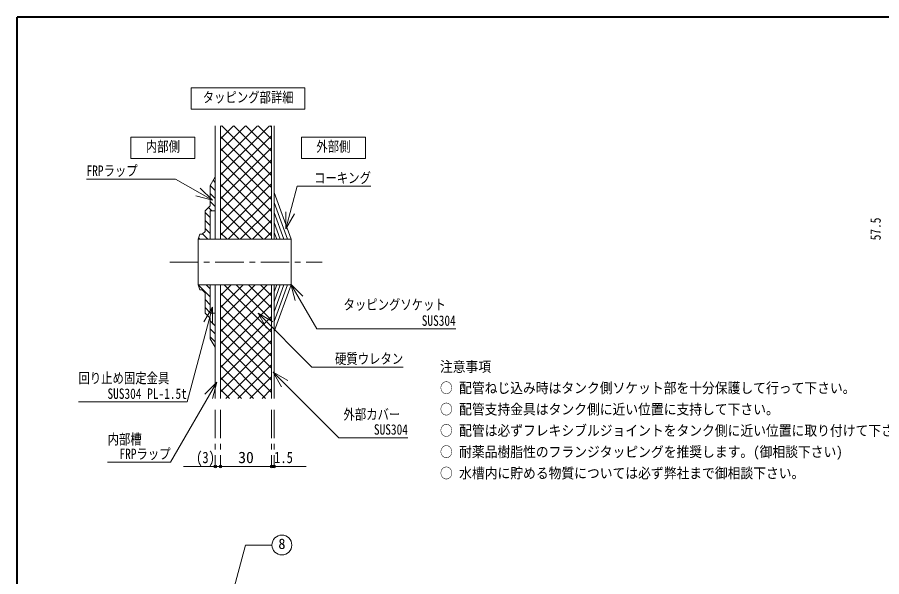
# Model space of a CAD drawing. Units: millimetres at full size, sheet at 1:10; details may follow other scales. Extents: x -2123 to 1927, y -1358 to 1452.
# Drawn here: x -2123 to -602, y 467 to 1452 of the extents above; entities that cross this region are included whole.
import ezdxf
from ezdxf.enums import TextEntityAlignment as Align

# ---------------------------------------------------------------- set-up
doc = ezdxf.new("R2010")
doc.units = ezdxf.units.MM
doc.header["$LTSCALE"] = 10
doc.header["$PDMODE"] = 32
doc.header["$PDSIZE"] = 5
doc.linetypes.add('CHAIN1', pattern=[8, 5, -1, 1, -1])
doc.layers.add('0-0', color=7, linetype='Continuous', lineweight=18)
doc.styles.add('ＭＳ ゴシック', font='')
doc.styles.get('ＭＳ ゴシック').set_extended_font_data('MS Gothic')

msp = doc.modelspace()

# ---------------------------------------------------------------- linework, layer by layer
at = {"layer": '0-0', "color": 1, "lineweight": 40}
for p in [(-2122.8, -1358.09), (1927.2, 1451.91)]:
    msp.add_line(p, (-2122.8, 1451.91), dxfattribs=at)
at = {"layer": '0-0'}
for p, q in [((-1774.3, 1261.08), (-1774.3, 1061.08)), ((-1765.3, 1261.08), (-1765.3, 1061.08)), ((-1675.3, 1261.08), (-1675.3, 1061.08)), ((-1670.8, 1261.08), (-1670.8, 1061.08)), ((-1844.22, 1167.25), (-2000.89, 1167.25)), ((-1779.49, 1129.88), (-1844.22, 1167.25)), ((-1774.3, 1171.08), (-1783.3, 1156.08)), ((-1783.3, 1156.08), (-1783.3, 1120.08)), ((-1779.49, 1129.88), (-1800.7, 1151.09)), ((-1640.8, 1061.08), (-1670.8, 1143.5)), ((-1650.16, 1079.72), (-1630.09, 1154.64)), ((-1630.09, 1154.64), (-1500.51, 1154.64)), ((-1779.49, 1129.88), (-1808.47, 1137.64)), ((-1647.19, 1061.08), (-1670.8, 1125.96)), ((-1783.3, 1120.08), (-1792.3, 1111.08)), ((-1792.3, 1111.08), (-1792.3, 1075.08)), ((-1783.3, 1111.08), (-1774.3, 1111.08)), ((-1783.3, 1111.08), (-1783.3, 1061.08)), ((-1653.57, 1061.08), (-1670.8, 1108.42)), ((-1650.16, 1079.72), (-1650.16, 1109.72)), ((-1650.16, 1079.72), (-1635.16, 1105.71)), ((-1659.96, 1061.08), (-1670.8, 1090.88)), ((-1801.3, 1070.08), (-1804.3, 1061.08)), ((-1801.3, 1070.08), (-1797.3, 1070.08)), ((-1797.3, 1070.08), (-1792.3, 1075.08)), ((-1666.34, 1061.08), (-1670.8, 1073.33)), ((-1804.3, 1061.08), (-1804.3, 981.08)), ((-1804.3, 1061.08), (-1640.8, 1061.08)), ((-1640.8, 1061.08), (-1640.8, 981.08)), ((-1801.3, 972.08), (-1804.3, 981.08)), ((-1804.3, 981.08), (-1640.8, 981.08)), ((-1774.3, 981.08), (-1774.3, 781.08)), ((-1765.3, 981.08), (-1765.3, 781.08)), ((-1675.3, 981.08), (-1675.3, 781.08)), ((-1670.8, 981.08), (-1670.8, 781.08)), ((-1640.8, 981.08), (-1670.8, 898.66)), ((-1647.19, 981.08), (-1670.8, 916.2)), ((-1653.57, 981.08), (-1670.8, 933.74)), ((-1659.96, 981.08), (-1670.8, 951.28)), ((-1666.34, 981.08), (-1670.8, 968.83)), ((-1641.37, 982.19), (-1633.6, 953.21)), ((-1641.37, 982.19), (-1620.15, 960.98)), ((-1641.37, 982.19), (-1595.85, 903.34)), ((-1801.3, 972.08), (-1797.3, 972.08)), ((-1797.3, 972.08), (-1792.3, 967.08)), ((-1792.3, 931.08), (-1792.3, 967.08)), ((-1779.32, 941.93), (-1824.11, 774.76)), ((-1779.32, 941.93), (-1794.32, 915.95)), ((-1783.3, 922.08), (-1792.3, 931.08)), ((-1779.32, 941.93), (-1779.32, 911.93)), ((-1699.2, 930.88), (-1673.22, 915.88)), ((-1699.2, 930.88), (-1684.2, 904.9)), ((-1699.2, 930.88), (-1604.63, 836.3)), ((-1783.3, 886.08), (-1783.3, 922.08)), ((-1351.08, 903.34), (-1595.85, 903.34)), ((-1774.3, 871.08), (-1783.3, 886.08)), ((-1672.79, 827.31), (-1646.81, 812.31)), ((-1672.79, 827.31), (-1657.79, 801.33)), ((-1672.79, 827.31), (-1557.21, 711.73)), ((-1604.63, 836.3), (-1443.7, 836.3)), ((-1771.51, 809.85), (-1852.96, 668.78)), ((-1771.51, 809.85), (-1792.72, 788.64)), ((-1771.51, 809.85), (-1779.27, 780.88)), ((-1823.74, 774.76), (-2015.23, 774.76)), ((-1435.26, 711.73), (-1557.21, 711.73)), ((-1852.96, 668.78), (-1963.92, 668.78))]:
    msp.add_line(p, q, dxfattribs=at)
at = {"layer": '0-0', "color": 4, "lineweight": 9}
for p, q in [((-1765.3, 1174.59), (-1678.81, 1261.08)), ((-1765.3, 1195.8), (-1700.02, 1261.08)), ((-1765.3, 1217.02), (-1721.24, 1261.08)), ((-1765.3, 1238.23), (-1742.45, 1261.08)), ((-1765.3, 1259.44), (-1763.66, 1261.08)), ((-1762.82, 1261.08), (-1675.3, 1173.56)), ((-1741.61, 1261.08), (-1675.3, 1194.77)), ((-1720.4, 1261.08), (-1675.3, 1215.98)), ((-1699.18, 1261.08), (-1675.3, 1237.2)), ((-1677.97, 1261.08), (-1675.3, 1258.41)), ((-1765.3, 1153.38), (-1675.3, 1243.38)), ((-1765.3, 1242.34), (-1675.3, 1152.34)), ((-1765.3, 1132.16), (-1675.3, 1222.16)), ((-1765.3, 1221.13), (-1675.3, 1131.13)), ((-1765.3, 1110.95), (-1675.3, 1200.95)), ((-1765.3, 1199.92), (-1675.3, 1109.92)), ((-1765.3, 1089.74), (-1675.3, 1179.74)), ((-1765.3, 1178.7), (-1675.3, 1088.7)), ((-1783.3, 1156.08), (-1774.3, 1147.08)), ((-1778, 1164.92), (-1774.3, 1161.22)), ((-1765.3, 1068.52), (-1675.3, 1158.52)), ((-1765.3, 1157.49), (-1675.3, 1067.49)), ((-1783.3, 1141.94), (-1774.3, 1132.94)), ((-1783.3, 1127.8), (-1774.3, 1118.8)), ((-1765.3, 1136.28), (-1690.1, 1061.08)), ((-1751.53, 1061.08), (-1675.3, 1137.31)), ((-1786.51, 1116.87), (-1780.73, 1111.08)), ((-1765.3, 1115.06), (-1711.32, 1061.08)), ((-1730.32, 1061.08), (-1675.3, 1116.1)), ((-1792.3, 1108.51), (-1783.3, 1099.51)), ((-1792.3, 1094.37), (-1783.3, 1085.37)), ((-1792.3, 1080.23), (-1783.3, 1071.23)), ((-1765.3, 1093.85), (-1732.53, 1061.08)), ((-1709.11, 1061.08), (-1675.3, 1094.88)), ((-1796.8, 1070.58), (-1787.3, 1061.08)), ((-1765.3, 1072.64), (-1753.74, 1061.08)), ((-1687.89, 1061.08), (-1675.3, 1073.67)), ((-1803.59, 1063.23), (-1801.44, 1061.08)), ((-1804.3, 981.08), (-1783.3, 960.08)), ((-1790.16, 981.08), (-1783.3, 974.22)), ((-1765.3, 898.82), (-1683.04, 981.08)), ((-1765.3, 920.03), (-1704.25, 981.08)), ((-1765.3, 941.24), (-1725.47, 981.08)), ((-1765.3, 962.46), (-1746.68, 981.08)), ((-1758.6, 981.08), (-1675.3, 897.79)), ((-1737.38, 981.08), (-1675.3, 919)), ((-1716.17, 981.08), (-1675.3, 940.21)), ((-1694.96, 981.08), (-1675.3, 961.42)), ((-1765.3, 877.6), (-1675.3, 967.6)), ((-1765.3, 966.57), (-1675.3, 876.57)), ((-1792.3, 954.94), (-1783.3, 945.94)), ((-1765.3, 856.39), (-1675.3, 946.39)), ((-1765.3, 945.36), (-1675.3, 855.36)), ((-1792.3, 940.8), (-1783.3, 931.8)), ((-1783.3, 917.65), (-1774.3, 908.65)), ((-1765.3, 835.18), (-1675.3, 925.18)), ((-1765.3, 924.15), (-1675.3, 834.15)), ((-1783.3, 903.51), (-1774.3, 894.51)), ((-1765.3, 813.96), (-1675.3, 903.96)), ((-1765.3, 902.93), (-1675.3, 812.93)), ((-1783.3, 889.37), (-1774.3, 880.37)), ((-1765.3, 792.75), (-1675.3, 882.75)), ((-1765.3, 881.72), (-1675.3, 791.72)), ((-1765.3, 860.51), (-1685.88, 781.08)), ((-1755.76, 781.08), (-1675.3, 861.54)), ((-1765.3, 839.29), (-1707.09, 781.08)), ((-1734.55, 781.08), (-1675.3, 840.33)), ((-1765.3, 818.08), (-1728.3, 781.08)), ((-1713.33, 781.08), (-1675.3, 819.11)), ((-1765.3, 796.87), (-1749.52, 781.08)), ((-1692.12, 781.08), (-1675.3, 797.9)), ((-1830.55, 661.08), (-1765.3, 661.08)), ((-1765.3, 661.08), (-1675.3, 661.08)), ((-1675.3, 661.08), (-1614.55, 661.08))]:
    msp.add_line(p, q, dxfattribs=at)
at = {"layer": '0-0', "color": 3}
for p, q in [((-1810.3, 1241.08), (-1922.8, 1241.08)), ((-1810.3, 1203.58), (-1810.3, 1241.08)), ((-1510.3, 1241.08), (-1622.8, 1241.08)), ((-1622.8, 1203.58), (-1622.8, 1241.08)), ((-1510.3, 1203.58), (-1510.3, 1241.08)), ((-1510.3, 1203.58), (-1622.8, 1203.58))]:
    msp.add_line(p, q, dxfattribs=at)
at = {"layer": '0-0', "color": 4, "linetype": 'CHAIN1', "lineweight": 9}
for p, q in [((-1854.3, 1021.08), (-1586.3, 1021.08)), ((-1774.3, 761.08), (-1774.3, 661.08)), ((-1765.3, 761.08), (-1765.3, 661.08)), ((-1675.3, 761.08), (-1675.3, 661.08)), ((-1670.8, 761.08), (-1670.8, 661.08))]:
    msp.add_line(p, q, dxfattribs=at)
at = {"layer": '0-0', "color": 3}
msp.add_lwpolyline([(-1816.55, 1327.75), (-1616.55, 1327.75), (-1616.55, 1290.25), (-1816.55, 1290.25)], close=True, dxfattribs=at)
msp.add_lwpolyline([(-1810.3, 1203.58), (-1922.8, 1203.58), (-1922.8, 1241.08)], dxfattribs=at)
at = {"layer": '0-0'}
for points in [[(-1783.3, 981.08), (-1783.3, 931.08), (-1774.3, 931.08)], [(-1751.72, 409.11), (-1721.2, 523.02), (-1674.64, 523.02)]]:
    msp.add_lwpolyline(points, dxfattribs=at)
msp.add_circle((-1657.14, 523.02), 17.5, dxfattribs=at)
at = {"layer": '0-0', "color": 1}
for p in [(-1774.3, 661.08), (-1765.3, 661.08), (-1675.3, 661.08), (-1670.8, 661.08)]:
    msp.add_point(p, dxfattribs=at)

# ---------------------------------------------------------------- texts
at = {"layer": '0-0', "style": 'ＭＳ ゴシック'}
for s, height, width, p in [('タッピング部詳細', 18.33, 0.8, (-1796.55, 1296.5)), ('内部側', 18.33, 0.8, (-1896.55, 1209.83)), ('外部側', 18.33, 0.8, (-1596.55, 1209.83)), ('FRPラップ', 18.33, 0.8, (-2000.89, 1167.25)), ('コーキング', 18.33, 0.8, (-1600.51, 1154.64)), ('タッピングソケット', 18.33, 0.8, (-1548.68, 931.57)), ('SUS304', 18.33, 0.8, (-1411.08, 903.34)), ('硬質ウレタン', 18.33, 0.8, (-1563.7, 836.3)), ('注意事項', 18.33, 0.9, (-1379.05, 822.33)), ('回り止め固定金具', 18.33, 0.8, (-2015.23, 802.2)), ('○ 配管ねじ込み時はタンク側ソケット部を十分保護して行って下さい。', 18.33, 0.9, (-1379.05, 784.83)), ('SUS304 PL-1.5t', 18.33, 0.8, (-1964.11, 774.76)), ('外部カバー', 18.33, 0.8, (-1548.82, 738.29)), ('○ 配管支持金具はタンク側に近い位置に支持して下さい。', 18.33, 0.9, (-1379.05, 747.33)), ('SUS304', 18.33, 0.8, (-1495.26, 711.73)), ('○ 配管は必ずフレキシブルジョイントをタンク側に近い位置に取り付けて下さい。', 18.33, 0.9, (-1379.05, 709.83)), ('内部槽', 18.33, 0.8, (-1963.92, 694.62)), ('FRPラップ', 18.33, 0.8, (-1942.96, 668.78)), ('(3)', 20.16, 0.8, (-1808.05, 661.08)), ('1.5', 20.16, 0.8, (-1670.8, 661.08)), ('○ 耐薬品樹脂性のフランジタッピングを推奨します。(御相談下さい)', 18.33, 0.9, (-1379.05, 672.33)), ('○ 水槽内に貯める物質については必ず弊社まで御相談下さい。', 18.33, 0.9, (-1379.05, 634.83))]:
    msp.add_text(s, height=height, dxfattribs=dict(at, width=width)).set_placement(p, align=Align.BOTTOM_LEFT)
at = {"layer": '0-0', "style": 'ＭＳ ゴシック', "width": 0.8}
msp.add_text('57.5', height=18.33, rotation=90, dxfattribs=at).set_placement((-597.8, 1059.41), align=Align.BOTTOM_LEFT)
at = {"layer": '0-0', "style": 'ＭＳ ゴシック'}
for s, height, p in [('30', 20.16, (-1734.05, 661.08)), ('8', 18.33, (-1663.39, 510.52))]:
    msp.add_text(s, height=height, dxfattribs=at).set_placement(p, align=Align.BOTTOM_LEFT)

doc.saveas('drawing.dxf')
